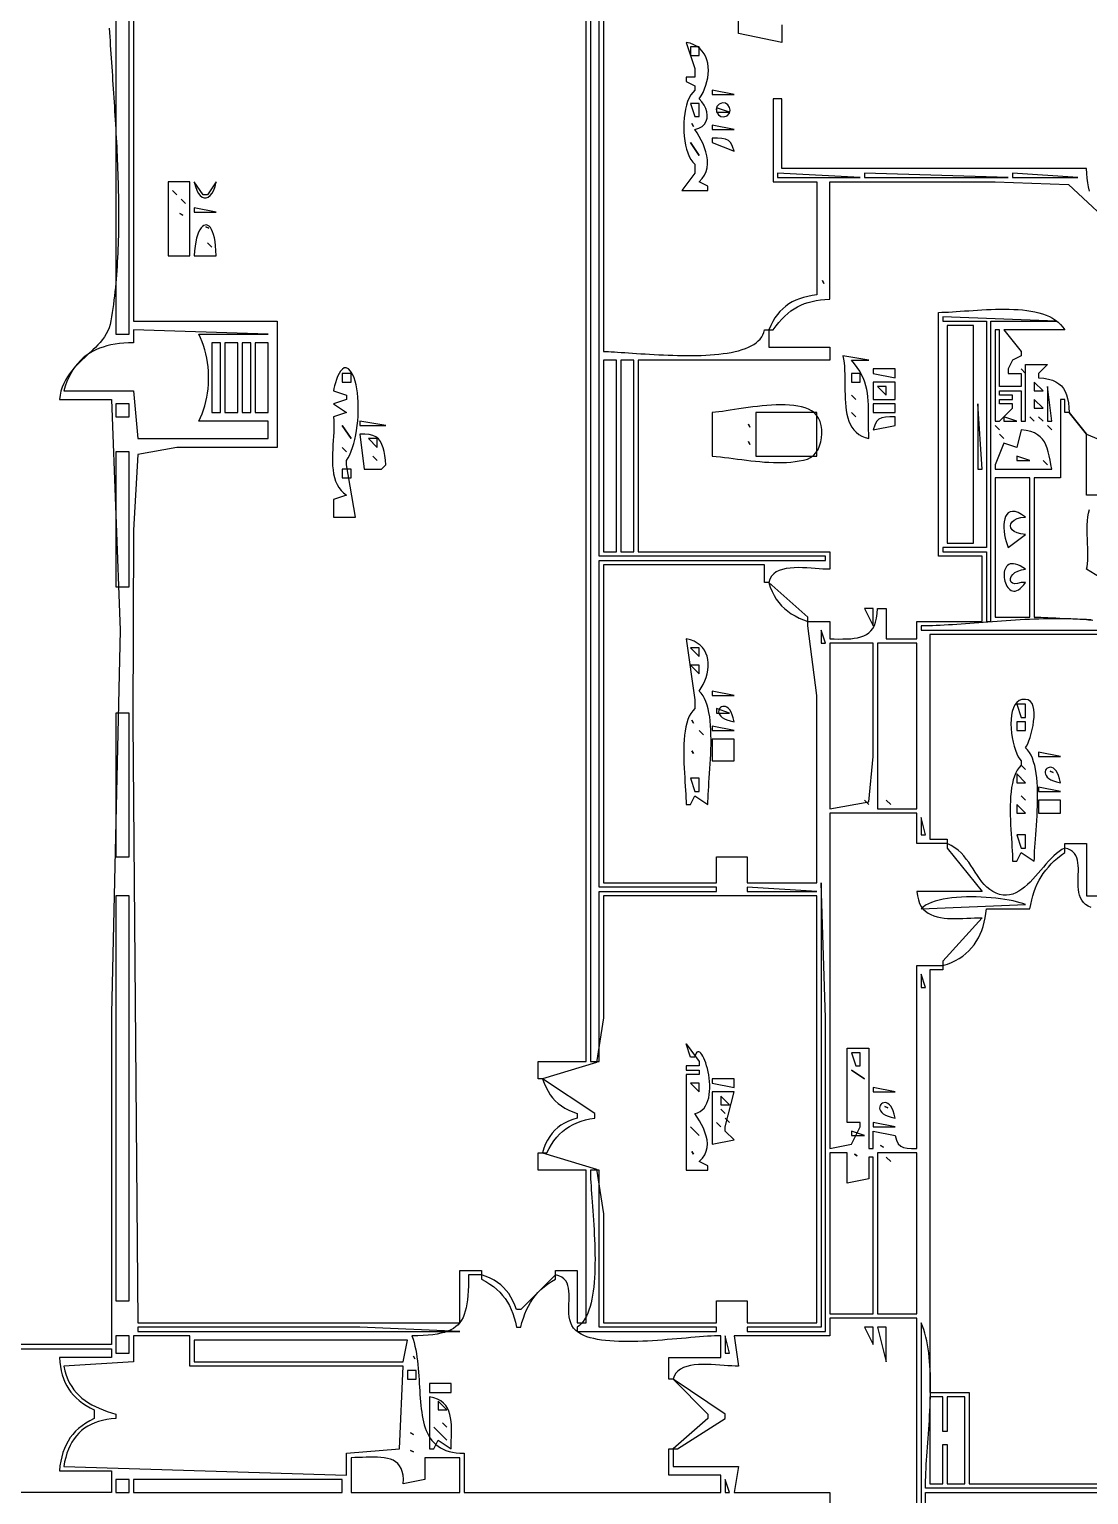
# Model space of a CAD drawing. Extents: x 0 to 792, y 0 to 1224.
# Drawn here: x 337.1 to 580.5, y 574.5 to 911 of the extents above; entities that cross this region are included whole.
import ezdxf

# ---------------------------------------------------------------- set-up
doc = ezdxf.new("R2010")
doc.units = 0
doc.layers.add('C7', color=7, linetype='CONTINUOUS')

msp = doc.modelspace()

# ---------------------------------------------------------------- linework, layer by layer
at = {"layer": 'C7'}
for points in [[(541, 546), (541, 615), (521, 615), (521, 611), (499, 611), (500, 604), (499.2779, 604.0158), (498.4799, 604.0578), (497.6179, 604.118), (496.7041, 604.1885), (495.7505, 604.261), (494.7693, 604.3277), (493.7725, 604.3804), (492.7722, 604.4111), (491.7806, 604.4118), (490.8097, 604.3745), (489.8716, 604.291), (488.9785, 604.1535), (488.1423, 603.9538), (487.3753, 603.6838), (486.6894, 603.3357), (486.0969, 602.9012), (485.6097, 602.3725), (485.2401, 601.7414), (485, 601), (484, 601), (484, 606), (496, 606), (496, 611), (495.2949, 610.9912), (494.5363, 610.9662), (493.7277, 610.9267), (492.8726, 610.8742), (491.9746, 610.8105), (491.0373, 610.7373), (490.0641, 610.6564), (489.0587, 610.5693), (488.0247, 610.4778), (486.9655, 610.3836), (485.8848, 610.2884), (484.786, 610.1939), (483.6727, 610.1017), (482.5486, 610.0137), (481.4171, 609.9314), (480.2818, 609.8565), (479.1463, 609.7909), (478.014, 609.7361), (476.8887, 609.6939), (475.7737, 609.6659), (474.6728, 609.6539), (473.5894, 609.6596), (472.527, 609.6846), (471.4893, 609.7306), (470.4798, 609.7994), (469.5021, 609.8927), (468.5597, 610.012), (467.6561, 610.1592), (466.795, 610.336), (465.9798, 610.544), (465.2142, 610.7849), (464.5016, 611.0604), (463.8457, 611.3723), (463.25, 611.7222), (462.6362, 612.1993), (462.1451, 612.7364), (461.7638, 613.3263), (461.4791, 613.9618), (461.2779, 614.6357), (461.1473, 615.3408), (461.0742, 616.07), (461.0455, 616.8159), (461.0482, 617.5715), (461.0692, 618.3296), (461.0955, 619.0829), (461.114, 619.8243), (461.1117, 620.5465), (461.0755, 621.2425), (460.9924, 621.9049), (460.8492, 622.5267), (460.6331, 623.1005), (460.3308, 623.6193), (459.9295, 624.0759), (459.4159, 624.4629), (458.7771, 624.7734), (458, 625), (458, 626), (463, 626), (463, 614), (465, 614), (465, 649), (454, 649), (454, 653), (455, 653), (467.3966, 649.2577), (469, 639), (469, 614), (495, 614), (495, 619), (502, 619), (502, 614), (518, 614), (518, 712), (469, 712), (469, 684), (467.3966, 673.7423), (455, 670), (454, 670), (454, 674), (465, 674), (465, 1019)], [(466, 1019), (466, 674), (468, 674), (468, 713), (495, 713), (495, 714), (468, 714), (468, 789), (520, 789), (520, 790), (468, 790), (468, 946), (498, 946), (509, 948), (468, 947), (468, 983), (509, 982), (498, 984), (468, 984), (468, 1019), (466, 1019)], [(361, 975), (361, 844)], [(469, 945), (469, 837), (469.5468, 836.9941), (470.1497, 836.9771), (470.8057, 836.9503), (471.5116, 836.9147), (472.2644, 836.8715), (473.0612, 836.8218), (473.8989, 836.7668), (474.7743, 836.7077), (475.6846, 836.6454), (476.6266, 836.5813), (477.5974, 836.5164), (478.5938, 836.4518), (479.6129, 836.3888), (480.6515, 836.3284), (481.7068, 836.2719), (482.7756, 836.2202), (483.8548, 836.1747), (484.9415, 836.1364), (486.0327, 836.1064), (487.1252, 836.0859), (488.216, 836.0761), (489.3022, 836.0781), (490.3806, 836.0929), (491.4482, 836.1219), (492.5021, 836.1661), (493.539, 836.2266), (494.5561, 836.3046), (495.5503, 836.4012), (496.5185, 836.5176), (497.4577, 836.6549), (498.3649, 836.8143), (499.237, 836.9968), (500.0709, 837.2037), (500.8638, 837.4361), (501.6124, 837.6951), (502.3138, 837.9818), (502.9649, 838.2975), (503.5628, 838.6432), (504.1043, 839.02), (504.5864, 839.4292), (505.0061, 839.8719), (505.3603, 840.3491), (505.6461, 840.8621), (505.8603, 841.412), (506, 842), (507, 842), (507, 838), (521, 838), (521, 835), (477, 835), (477, 791), (521, 791), (521, 787), (520.2592, 787.0166), (519.4473, 787.0605), (518.5766, 787.1225), (517.6597, 787.1933), (516.7092, 787.264), (515.7376, 787.3253), (514.7575, 787.3681), (513.7814, 787.3832), (512.8218, 787.3615), (511.8913, 787.2938), (511.0025, 787.171), (510.1678, 786.984), (509.3998, 786.7235), (508.7112, 786.3805), (508.1143, 785.9458), (507.6218, 785.4102), (507.2461, 784.7647), (507, 784), (506, 784), (506, 788), (469, 788), (469, 715), (495, 715), (495, 721), (502, 721), (502, 715), (518, 715), (518, 758), (516, 774), (516, 775), (521, 775), (521, 771), (522.0455, 770.9971), (523.0515, 770.9942), (524.0157, 770.9998), (524.9361, 771.0226), (525.8103, 771.0712), (526.6363, 771.1545), (527.412, 771.2809), (528.135, 771.4591), (528.8034, 771.6979), (529.4149, 772.0059), (529.9673, 772.3917), (530.4586, 772.864), (530.8865, 773.4316), (531.2488, 774.1029), (531.5435, 774.8868), (531.7684, 775.7918), (531.9212, 776.8266), (532, 778), (534, 778), (534, 771), (541, 771), (541, 775), (556, 775), (556, 790), (546, 790), (546, 846), (546.728, 846.0087), (547.5023, 846.0334), (548.3192, 846.0717), (549.1751, 846.1213), (550.0666, 846.1798), (550.99, 846.245), (551.9419, 846.3144), (552.9185, 846.3859), (553.9165, 846.4569), (554.9321, 846.5253), (555.962, 846.5887), (557.0024, 846.6447), (558.0499, 846.6911), (559.1009, 846.7254), (560.1518, 846.7454), (561.199, 846.7488), (562.2391, 846.7331), (563.2685, 846.6961), (564.2835, 846.6355), (565.2807, 846.549), (566.2565, 846.4341), (567.2073, 846.2885), (568.1295, 846.1101), (569.0197, 845.8963), (569.8742, 845.6449), (570.6895, 845.3535), (571.4621, 845.0199), (572.1883, 844.6417), (572.8646, 844.2165), (573.4875, 843.7421), (574.0534, 843.2161), (574.5587, 842.6361), (575, 842), (561, 842), (565, 837), (565, 836), (563, 835), (562, 833), (562, 832), (565, 832), (565, 829), (560, 829), (560, 842), (559, 842), (559, 821), (560, 821), (563, 824), (563, 825), (560, 825), (560, 826), (563, 826), (563, 827), (560, 827), (560, 828), (565, 828), (565, 821), (566, 821), (566, 834), (571, 834), (569, 832), (569, 831), (570.1824, 830.8699), (571.2295, 830.6691), (572.1489, 830.3948), (572.9483, 830.0442), (573.6352, 829.6145), (574.2173, 829.103), (574.7022, 828.507), (575.0977, 827.8236), (575.4113, 827.0501), (575.6507, 826.1837), (575.8235, 825.2218), (575.9373, 824.1614), (576, 823), (575, 823), (575, 826), (574, 826), (574, 808), (568, 808), (568, 776), (568.7163, 775.9938), (569.4787, 775.9763), (570.284, 775.9493), (571.1292, 775.9143), (572.011, 775.8731), (572.9264, 775.8272), (573.8722, 775.7785), (574.8454, 775.7285), (575.8426, 775.6789), (576.861, 775.6314), (577.8972, 775.5876), (578.9482, 775.5493), (580.0109, 775.5181), (581.082, 775.4956)], [(357, 915), (357, 841), (360, 841), (360, 915), (357, 915)], [(510, 912), (510, 908), (500, 910), (500, 915)], [(355.4554, 911.2645), (355.5137, 910.2872), (355.5737, 909.3064), (355.6351, 908.3224), (355.6977, 907.3351), (355.7616, 906.3449), (355.8264, 905.3516), (355.8922, 904.3556), (355.9586, 903.3569), (356.0256, 902.3556), (356.093, 901.3519), (356.1607, 900.3459), (356.2285, 899.3376), (356.2963, 898.3273), (356.3639, 897.315), (356.4312, 896.3008), (356.4981, 895.285), (356.5643, 894.2675), (356.6298, 893.2486), (356.6944, 892.2283), (356.758, 891.2068), (356.8203, 890.1842), (356.8813, 889.1606), (356.9408, 888.1361), (356.9987, 887.1109), (357.0547, 886.085), (357.1089, 885.0587), (357.161, 884.0319), (357.2108, 883.0049), (357.2583, 881.9778), (357.3033, 880.9507), (357.3455, 879.9236), (357.385, 878.8968), (357.4215, 877.8703), (357.4549, 876.8443), (357.4851, 875.8189), (357.5118, 874.7942), (357.535, 873.7703), (357.5545, 872.7474), (357.5702, 871.7256), (357.5819, 870.7049), (357.5894, 869.6856), (357.5927, 868.6677), (357.5915, 867.6514), (357.5857, 866.6367), (357.5752, 865.6239), (357.5599, 864.613), (357.5395, 863.6041), (357.514, 862.5974), (357.4831, 861.593), (357.4468, 860.591), (357.4049, 859.5916), (357.3572, 858.5948), (357.3037, 857.6007), (357.244, 856.6096), (357.1782, 855.6215), (357.1061, 854.6365), (357.0274, 853.6548), (356.9421, 852.6765), (356.8501, 851.7017), (356.7511, 850.7305), (356.645, 849.763), (356.5317, 848.7994), (356.4111, 847.8399), (356.2829, 846.8844), (356.147, 845.9331), (356.0034, 844.9863), (355.8518, 844.0439), (355.6766, 843.2317), (355.4316, 842.4628), (355.1227, 841.7329), (354.7557, 841.0378), (354.3368, 840.3732), (353.8716, 839.735), (353.3663, 839.1189), (352.8266, 838.5207), (352.2585, 837.9362), (351.6681, 837.3611), (351.061, 836.7913), (350.4434, 836.2224), (349.8211, 835.6504), (349.2, 835.0709), (348.5861, 834.4797), (347.9853, 833.8727), (347.4034, 833.2455), (346.8466, 832.5941), (346.3205, 831.914), (345.8313, 831.2013), (345.3848, 830.4515), (344.9868, 829.6605), (344.6435, 828.8241), (344.3606, 827.938), (344.1441, 826.998), (344, 826), (356, 826), (357.9954, 773), (356, 685), (356, 633), (356, 609), (189, 609)], [(488, 908), (490, 902), (490, 900), (488, 900), (488, 899), (490, 898), (490, 897), (489.5037, 896.5247), (489.0624, 895.9332), (488.6757, 895.2381), (488.343, 894.4522), (488.064, 893.5885), (487.8381, 892.6597), (487.6649, 891.6786), (487.544, 890.658), (487.4749, 889.6108), (487.457, 888.5498), (487.4901, 887.4878), (487.5735, 886.4377), (487.7069, 885.4121), (487.8897, 884.424), (488.1216, 883.4862), (488.402, 882.6115), (488.7305, 881.8127), (489.1066, 881.1026), (489.5299, 880.4941), (490, 880), (490, 879), (490, 878), (487, 874), (493, 874), (493, 875), (491, 876), (491.7053, 876.7279), (492.2379, 877.5086), (492.6111, 878.3339), (492.8382, 879.1956), (492.9325, 880.0853), (492.9073, 880.9949), (492.7759, 881.9162), (492.5516, 882.8409), (492.2477, 883.7608), (491.8775, 884.6676), (491.4544, 885.5532), (490.9915, 886.4092), (490.5023, 887.2276), (490, 888), (490.9404, 888.2954), (491.6816, 888.7189), (492.2332, 889.2506), (492.605, 889.8704), (492.807, 890.5584), (492.8489, 891.2947), (492.7404, 892.0591), (492.4915, 892.8319), (492.1119, 893.5929), (491.6115, 894.3222), (491, 895), (491.4686, 895.7295), (491.8847, 896.5012), (492.2452, 897.3065), (492.5472, 898.1373), (492.7875, 898.9852), (492.9633, 899.8419), (493.0715, 900.699), (493.109, 901.5484), (493.073, 902.3817), (492.9602, 903.1905), (492.7679, 903.9666), (492.4928, 904.7016), (492.1321, 905.3873), (491.6827, 906.0154), (491.1416, 906.5774), (490.5058, 907.0652), (489.7722, 907.4705), (488.938, 907.7848), (488, 908)], [(489, 907), (489, 905), (491, 905), (491, 907), (489, 907)], [(494, 897), (494, 896), (499, 896), (494, 897)], [(489, 894), (490, 891), (491, 891), (491, 894), (489, 894)], [(495.6026, 893.8434), (495.0654, 893.2691), (494.8974, 892.6017), (495.0358, 891.9351), (495.4177, 891.3633), (495.9805, 890.9802), (496.6613, 890.88), (497.3974, 891.1566)], [(495, 893), (495, 892), (498, 892), (495, 893)], [(497.3973, 891.1566), (497.9344, 891.7307), (498.1024, 892.3982), (497.9641, 893.0648), (497.5822, 893.6366), (497.0194, 894.0197), (496.3386, 894.1199), (495.6026, 893.8434)], [(508, 895), (508, 876), (518, 876), (518, 850), (516.9405, 849.8588), (515.9314, 849.6699), (514.9718, 849.4313), (514.0608, 849.1411), (513.1975, 848.7974), (512.3811, 848.3983), (511.6106, 847.942), (510.8854, 847.4264), (510.2044, 846.8498), (509.5668, 846.2101), (508.9718, 845.5055), (508.4185, 844.7341), (507.906, 843.894), (507.4334, 842.9832), (507, 842), (508, 842), (508.66, 842.8802), (509.323, 843.6942), (509.9929, 844.4435), (510.6732, 845.1297), (511.3676, 845.7542), (512.0799, 846.3186), (512.8138, 846.8246), (513.573, 847.2735), (514.3611, 847.667), (515.1819, 848.0067), (516.039, 848.294), (516.9362, 848.5306), (517.8773, 848.7179), (518.8657, 848.8575), (519.9054, 848.951), (521, 849), (521, 876), (559, 876), (575.8673, 875.3966), (588, 864)], [(580.7147, 873.8527), (580.4754, 874.7969), (580.2858, 875.7819), (580.1443, 876.8094), (580.0495, 877.8815), (580, 879), (510, 879), (510, 895), (508, 895)], [(489.3333, 889.3333), (489.6667, 888.6667), (489.3333, 889.3333)], [(494, 889), (494, 888), (499, 888), (494, 889)], [(489, 885), (491, 882), (489, 885)], [(494, 886), (494, 885), (499, 883), (498.674, 884.1244), (498.2461, 884.919), (497.6998, 885.4426), (497.0185, 885.7538), (496.1858, 885.9113), (495.1851, 885.9738), (494, 886)], [(369, 876), (369, 859), (374, 859), (374, 876), (369, 876)], [(375, 876), (375.2341, 874.9367), (375.5435, 874.0506), (375.9145, 873.3418), (376.3333, 872.8101), (376.7863, 872.4557), (377.2598, 872.2785), (377.7401, 872.2785), (378.2136, 872.4557), (378.6666, 872.8101), (379.0854, 873.3418), (379.4564, 874.0506), (379.7658, 874.9367), (380, 876), (378, 873), (377, 873), (375, 876)], [(509, 878), (509, 877), (528, 877), (509, 878)], [(529, 878), (529, 877), (562, 877), (529, 878)], [(563, 878), (563, 877), (578, 877), (563, 878)], [(370, 874), (371, 873), (370, 874)], [(372, 872), (373, 871), (372, 872)], [(371.6667, 868.6667), (372.3333, 868.3333), (371.6667, 868.6667)], [(375, 870), (375, 869), (380, 869), (375, 870)], [(375, 859), (380, 859), (379.9703, 860.1994), (379.8933, 861.2857), (379.7732, 862.2594), (379.6143, 863.1211), (379.4211, 863.8714), (379.1977, 864.511), (378.9486, 865.0403), (378.6781, 865.46), (378.3905, 865.7706), (378.0902, 865.9729), (377.7815, 866.0672), (377.4687, 866.0543), (377.1562, 865.9346), (376.8483, 865.7089), (376.5494, 865.3777), (376.2637, 864.9415), (375.9956, 864.401), (375.7495, 863.7568), (375.5297, 863.0094), (375.3405, 862.1594), (375.1862, 861.2075), (375.0713, 860.1541), (375, 859)], [(377.6667, 865.6667), (378.3333, 865.3333), (377.6667, 865.6667)], [(378, 862), (379, 861), (378, 862)], [(519.3333, 853.3333), (519.6667, 852.6667), (519.3333, 853.3333)], [(547, 845), (547, 844), (557, 844), (557, 792), (547, 792), (547, 791), (557, 791), (557, 775), (558, 775), (558, 844), (573, 844), (547, 845)], [(361, 842), (361, 839), (359.8988, 838.9741), (358.8331, 838.9142), (357.8029, 838.8186), (356.8083, 838.6856), (355.8492, 838.5136), (354.9257, 838.3009), (354.0377, 838.0458), (353.1854, 837.7466), (352.3686, 837.4017), (351.5875, 837.0095), (350.8421, 836.5682), (350.1323, 836.0762), (349.4582, 835.5318), (348.8197, 834.9333), (348.2171, 834.2792), (347.6501, 833.5676), (347.1189, 832.797), (346.6235, 831.9657), (346.1639, 831.072), (345.7401, 830.1143), (345.3521, 829.0908), (345, 828), (361, 828), (362, 817), (392, 817), (392, 821), (376, 821), (376.4132, 821.8502), (376.7851, 822.7312), (377.1157, 823.6395), (377.405, 824.572), (377.6529, 825.5254), (377.8595, 826.4966), (378.0248, 827.4823), (378.1488, 828.4793), (378.2314, 829.4843), (378.2728, 830.4942), (378.2728, 831.5057), (378.2314, 832.5155), (378.1488, 833.5206), (378.0248, 834.5175), (377.8595, 835.5032), (377.6529, 836.4744), (377.405, 837.4279), (377.1157, 838.3604), (376.7851, 839.2687), (376.4132, 840.1496), (376, 841), (392, 841), (361, 842)], [(361, 844), (394, 844), (394, 815), (371, 815), (362.0278, 813.3966), (361, 796), (360.8712, 751.9606), (362, 614), (436, 614), (436, 626), (441, 626), (441, 625), (438, 625), (437.9922, 623.691), (437.9669, 622.4613), (437.9207, 621.3087), (437.8503, 620.2311), (437.7524, 619.2261), (437.6239, 618.2915), (437.4614, 617.4253), (437.2617, 616.6252), (437.0215, 615.8889), (436.7374, 615.2143), (436.4064, 614.5992), (436.025, 614.0414), (435.59, 613.5386), (435.0982, 613.0887), (434.5462, 612.6895), (433.9308, 612.3388), (433.2488, 612.0343), (432.4968, 611.7739), (431.6716, 611.5554), (430.7699, 611.3765), (429.7885, 611.2351), (428.7241, 611.1289), (427.5734, 611.0558), (426.3331, 611.0135), (425, 611), (425.2602, 610.2159), (425.49, 609.4157), (425.6919, 608.6009), (425.868, 607.7734), (426.0209, 606.9349), (426.1529, 606.0871), (426.2663, 605.2317), (426.3636, 604.3705), (426.4471, 603.5052), (426.5191, 602.6376), (426.5822, 601.7693), (426.6385, 600.9021), (426.6906, 600.0378), (426.7407, 599.178), (426.7913, 598.3246), (426.8447, 597.4792), (426.9033, 596.6436), (426.9695, 595.8195), (427.0457, 595.0086), (427.1341, 594.2127), (427.2372, 593.4335), (427.3574, 592.6727), (427.4971, 591.9322), (427.6585, 591.2135), (427.8442, 590.5185), (428.0564, 589.8488), (428.2975, 589.2063), (428.5699, 588.5926), (428.876, 588.0095), (429.2182, 587.4587), (429.5988, 586.9419), (430.0201, 586.4609), (430.4847, 586.0174), (430.9948, 585.6132), (431.5528, 585.2499), (432.1611, 584.9293), (432.8221, 584.6532), (433.5381, 584.4233), (434.3115, 584.2413), (435.1447, 584.1089), (436.0401, 584.0279), (437, 584), (437, 575), (496, 575), (496, 579), (484, 579), (484, 585), (485, 585), (485, 581), (500, 581), (499, 575), (521, 575), (521, 546)], [(548, 843), (548, 793), (554, 793), (554, 843), (548, 843)], [(379, 839), (379, 823), (381, 823), (381, 839), (379, 839)], [(382, 839), (382, 823), (385, 823), (385, 839), (382, 839)], [(386, 839), (386, 823), (388, 823), (388, 839), (386, 839)], [(389, 839), (389, 823), (392, 823), (392, 839), (389, 839)], [(469, 835), (469, 791), (472, 791), (472, 835), (469, 835)], [(473, 835), (473, 791), (476, 791), (476, 835), (473, 835)], [(524, 836), (524.157, 835.2266), (524.2744, 834.4127), (524.3583, 833.5638), (524.4148, 832.6853), (524.4498, 831.7826), (524.4695, 830.8611), (524.4799, 829.9262), (524.4871, 828.9834), (524.4972, 828.0382), (524.5162, 827.0958), (524.5502, 826.1618), (524.6053, 825.2416), (524.6876, 824.3406), (524.803, 823.4642), (524.9577, 822.6178), (525.1578, 821.8069), (525.4092, 821.0369), (525.7182, 820.3132), (526.0907, 819.6413), (526.5328, 819.0265), (527.0506, 818.4743), (527.6501, 817.9901), (528.3375, 817.5794), (529.1187, 817.2475), (530, 817), (529.9568, 818.0514), (529.9348, 819.078), (529.9276, 820.0813), (529.929, 821.0629), (529.9328, 822.024), (529.9325, 822.9663), (529.9221, 823.8911), (529.8951, 824.8), (529.8454, 825.6945), (529.7665, 826.5759), (529.6524, 827.4459), (529.4966, 828.3058), (529.293, 829.1571), (529.0352, 830.0013), (528.717, 830.8399), (528.3321, 831.6743), (527.8742, 832.5061), (527.3371, 833.3366), (526.7144, 834.1674), (526, 835), (530, 835), (524, 836)], [(407, 828), (410, 827), (410, 826), (407, 825), (410, 823), (407, 822), (407.0582, 821.1668), (407.0778, 820.2963), (407.0662, 819.3938), (407.0308, 818.4649), (406.9792, 817.5152), (406.9187, 816.5502), (406.8568, 815.5753), (406.8008, 814.5962), (406.7582, 813.6185), (406.7365, 812.6475), (406.7431, 811.6889), (406.7854, 810.7481), (406.8709, 809.8308), (407.007, 808.9425), (407.201, 808.0887), (407.4605, 807.2748), (407.7929, 806.5066), (408.2056, 805.7894), (408.7061, 805.1289), (409.3017, 804.5306), (410, 804), (407, 803), (407, 799), (412, 799), (410, 811), (410, 812), (410.3837, 812.6143), (410.7406, 813.3178), (411.0698, 814.1015), (411.3706, 814.9563), (411.6422, 815.8733), (411.8839, 816.8435), (412.0949, 817.8579), (412.2744, 818.9075), (412.4218, 819.9833), (412.5361, 821.0763), (412.6167, 822.1775), (412.6629, 823.278), (412.6738, 824.3686), (412.6487, 825.4405), (412.5868, 826.4847), (412.4874, 827.492), (412.3498, 828.4537), (412.1731, 829.3605), (411.9566, 830.2037), (411.6995, 830.9741), (411.4012, 831.6628), (410.886, 832.5304), (410.3865, 833.0536), (409.9065, 833.2739), (409.4498, 833.2332), (409.02, 832.973), (408.6208, 832.5352), (408.2561, 831.9614), (407.9296, 831.2934), (407.6449, 830.5728), (407.4059, 829.8415), (407.2162, 829.1411), (407.0797, 828.5134), (407, 828)], [(409, 832), (409, 830), (411, 830), (411, 832), (409, 832)], [(526, 832), (526, 830), (528, 830), (528, 832), (526, 832)], [(531, 833), (531, 832), (536, 831), (536, 833), (531, 833)], [(565, 833), (566, 832), (565, 833)], [(531, 830), (531, 826), (536, 826), (536, 830), (531, 830)], [(532, 829), (534, 827), (534, 829), (532, 829)], [(568, 830), (568, 828), (570, 828), (568, 830)], [(571, 829), (571, 821), (572, 821), (571, 829)], [(357, 825), (357, 822), (360, 822), (360, 825), (357, 825)], [(494, 823), (494, 813), (494.9262, 812.9184), (495.8727, 812.8203), (496.8373, 812.709), (497.8182, 812.5875), (498.813, 812.4591), (499.8198, 812.3271), (500.8364, 812.1945), (501.8609, 812.0646), (502.891, 811.9406), (503.9247, 811.8256), (504.96, 811.723), (505.9947, 811.6358), (507.0267, 811.5672), (508.054, 811.5206), (509.0745, 811.4989), (510.0861, 811.5056), (511.0866, 811.5437), (512.0742, 811.6164), (513.0465, 811.727), (514.0016, 811.8786), (514.9374, 812.0745), (515.8518, 812.3178), (516.6031, 812.6437), (517.2629, 813.1324), (517.8294, 813.7601), (518.3009, 814.5027), (518.6756, 815.3362), (518.9517, 816.2367), (519.1274, 817.1801), (519.2009, 818.1425), (519.1704, 819.0999), (519.0342, 820.0283), (518.7905, 820.9037), (518.4375, 821.7021), (517.9735, 822.3996), (517.3966, 822.9722), (516.7787, 823.3978), (516.0894, 823.7583), (515.3344, 824.0576), (514.5196, 824.2996), (513.6509, 824.4882), (512.7341, 824.6272), (511.7752, 824.7204), (510.78, 824.7718), (509.7544, 824.7853), (508.7043, 824.7647), (507.6354, 824.7139), (506.5538, 824.6367), (505.4652, 824.5371), (504.3756, 824.4189), (503.2908, 824.286), (502.2167, 824.1422), (501.1591, 823.9915), (500.124, 823.8377), (499.1172, 823.6847), (498.1446, 823.5363), (497.2121, 823.3965), (496.3255, 823.269), (495.4907, 823.1579), (494.7135, 823.0669), (494, 823)], [(526, 827), (527, 826), (526, 827)], [(531, 825), (531, 823), (536, 823), (536, 825), (531, 825)], [(555, 825), (555, 810), (556, 810), (555, 825)], [(568, 826), (568, 824), (570, 824), (568, 826)], [(504, 823), (504, 813), (518, 813), (518, 823), (504, 823)], [(526, 823), (527, 822), (526, 823)], [(531, 819), (536, 820), (536, 822), (534.8148, 821.9738), (533.8141, 821.9113), (532.9814, 821.7538), (532.3001, 821.4426), (531.7538, 820.919), (531.3259, 820.1243), (531, 819)], [(561, 822), (561, 821), (564, 821), (561, 822)], [(567, 822), (568, 821), (567, 822)], [(569, 822), (570, 821), (569, 822)], [(576, 823), (580, 818), (576, 823)], [(409, 820), (411, 817), (409, 820)], [(413, 821), (413, 820), (419, 820), (413, 821)], [(413, 818), (414, 810), (418, 810), (419, 811), (418.8922, 812.0954), (418.7665, 813.1183), (418.6067, 814.0624), (418.3968, 814.9217), (418.121, 815.69), (417.7632, 816.361), (417.3074, 816.9286), (416.7377, 817.3866), (416.0381, 817.729), (415.1926, 817.9494), (414.1852, 818.0418), (413, 818)], [(502.3333, 820.3333), (502.6667, 819.6667), (502.3333, 820.3333)], [(559, 820), (560, 819), (559, 820)], [(565, 819), (564, 815), (561, 816), (559, 811), (559, 810), (572, 810), (571.8013, 811.0727), (571.6122, 812.0903), (571.4189, 813.0498), (571.2071, 813.9487), (570.9631, 814.7841), (570.6726, 815.5534), (570.3219, 816.2538), (569.8967, 816.8826), (569.3832, 817.4371), (568.7673, 817.9146), (568.035, 818.3124), (567.1724, 818.6277), (566.1654, 818.8578), (565, 819)], [(560, 818), (561, 817), (560, 818)], [(571, 820), (572, 819), (571, 820)], [(583, 804), (580, 804), (580, 818), (585, 816)], [(409, 815), (410, 814), (409, 815)], [(415, 817), (417, 815), (417, 817), (415, 817)], [(502.3333, 816.3333), (502.6667, 815.6667), (502.3333, 816.3333)], [(357, 814), (357, 783), (360, 783), (360, 814), (357, 814)], [(416, 813), (417, 812), (416, 813)], [(564, 813), (564, 812), (567, 812), (564, 813)], [(570, 812), (571, 811), (570, 812)], [(409, 810), (409, 808), (411, 808), (411, 810), (409, 810)], [(559, 808), (559, 776), (567, 776), (567, 808), (559, 808)], [(562, 792), (566, 795), (564.9332, 795.1193), (564.0605, 795.3554), (563.3817, 795.6848), (562.8968, 796.0843), (562.6059, 796.5304), (562.5089, 796.9999), (562.6059, 797.4694), (562.8968, 797.9156), (563.3817, 798.3151), (564.0605, 798.6445), (564.9332, 798.8806), (566, 799), (565.084, 799.6096), (564.2753, 800.018), (563.569, 800.2408), (562.9603, 800.2938), (562.4444, 800.1927), (562.0164, 799.9531), (561.6717, 799.5908), (561.4054, 799.1215), (561.2128, 798.561), (561.0889, 797.9248), (561.0291, 797.2288), (561.0285, 796.4886), (561.0823, 795.72), (561.1857, 794.9386), (561.334, 794.1602), (561.5223, 793.4005), (561.7459, 792.6752), (562, 792)], [(585, 784), (580, 787), (580.1478, 787.58), (580.2423, 788.2721), (580.2924, 789.0615), (580.3069, 789.9333), (580.2949, 790.8728), (580.2652, 791.8651), (580.2268, 792.8954), (580.1886, 793.9488), (580.1596, 795.0105), (580.1487, 796.0658), (580.1648, 797.0998), (580.2168, 798.0976), (580.3138, 799.0444), (580.4646, 799.9255), (580.6781, 800.7259)], [(566, 784), (565, 784), (564.1716, 783.7396), (563.5126, 783.687), (563.0219, 783.8076), (562.6984, 784.067), (562.5411, 784.4306), (562.5488, 784.8641), (562.7205, 785.3329), (563.055, 785.8025), (563.5513, 786.2385), (564.2083, 786.6064), (565.0249, 786.8717), (566, 787), (565.3447, 787.4489), (564.7413, 787.7954), (564.1886, 788.046), (563.6855, 788.207), (563.2306, 788.2851), (562.8228, 788.2865), (562.4608, 788.2178), (562.1435, 788.0854), (561.8695, 787.8958), (561.6378, 787.6554), (561.447, 787.3706), (561.2961, 787.0479), (561.1836, 786.6938), (561.1085, 786.3146), (561.0695, 785.9169), (561.0654, 785.5072), (561.095, 785.0917), (561.157, 784.6771), (561.2503, 784.2697), (561.3736, 783.876), (561.5257, 783.5025), (561.7055, 783.1555), (561.9116, 782.8416), (562.1428, 782.5672), (562.3981, 782.3387), (562.676, 782.1627), (562.9755, 782.0455), (563.2953, 781.9935), (563.6342, 782.0133), (563.9909, 782.1113), (564.3643, 782.294), (564.7531, 782.5677), (565.1561, 782.939), (565.5721, 783.4142), (566, 784)], [(507, 784), (507.3411, 782.9284), (507.7397, 781.9322), (508.1959, 781.008), (508.7102, 780.1526), (509.2828, 779.3626), (509.914, 778.6347), (510.6042, 777.9656), (511.3536, 777.352), (512.1625, 776.7906), (513.0313, 776.2779), (513.9603, 775.8108), (514.9497, 775.386), (516, 775), (516, 776), (507, 784)], [(529, 778), (531, 774), (531, 778), (529, 778)], [(581.41, 775.2557), (580.4367, 775.353), (579.4504, 775.4352), (578.452, 775.5031), (577.4424, 775.5572), (576.4224, 775.5983), (575.3931, 775.627), (574.3551, 775.644), (573.3096, 775.6499), (572.2573, 775.6454), (571.1991, 775.6313), (570.136, 775.6081), (569.0688, 775.5765), (567.9985, 775.5372), (566.926, 775.4908), (565.852, 775.4381), (564.7776, 775.3797), (563.7036, 775.3163), (562.631, 775.2484), (561.5606, 775.1769), (560.4933, 775.1024), (559.43, 775.0255), (558.3716, 774.9469), (557.319, 774.8673), (556.2732, 774.7874), (555.2349, 774.7077), (554.2052, 774.629), (553.1848, 774.552), (552.1748, 774.4773), (551.1759, 774.4056), (550.1891, 774.3376), (549.2153, 774.2738), (548.2554, 774.2151), (547.3103, 774.162), (546.3808, 774.1153), (545.4679, 774.0756), (544.5725, 774.0435), (543.6954, 774.0197), (542.8376, 774.005), (542, 774)], [(542, 774), (542, 773), (591, 773)], [(488, 771), (490, 757), (490, 756), (490, 755), (489.5178, 754.5009), (489.0969, 753.911), (488.7336, 753.2377), (488.4243, 752.4884), (488.1654, 751.6705), (487.9532, 750.7915), (487.7841, 749.8589), (487.6546, 748.88), (487.561, 747.8624), (487.4996, 746.8133), (487.4668, 745.7404), (487.4591, 744.651), (487.4728, 743.5525), (487.5043, 742.4525), (487.5499, 741.3582), (487.606, 740.2773), (487.6691, 739.217), (487.7355, 738.1849), (487.8015, 737.1884), (487.8636, 736.2349), (487.9181, 735.3319), (487.9614, 734.4868), (487.9899, 733.707), (488, 733), (489, 733), (490, 735), (493, 733), (493.006, 733.6963), (493.03, 734.4606), (493.069, 735.287), (493.1205, 736.1695), (493.1816, 737.1024), (493.2496, 738.0798), (493.3219, 739.0959), (493.3957, 740.1447), (493.4683, 741.2205), (493.537, 742.3174), (493.599, 743.4295), (493.6517, 744.5511), (493.6922, 745.6761), (493.718, 746.7989), (493.7262, 747.9136), (493.7142, 749.0142), (493.6792, 750.095), (493.6185, 751.15), (493.5294, 752.1735), (493.4091, 753.1596), (493.255, 754.1025), (493.0643, 754.9963), (492.8344, 755.8351), (492.5624, 756.613), (492.2457, 757.3244), (491.8815, 757.9632), (491.4672, 758.5237), (491, 759), (491.4871, 759.7551), (491.9145, 760.5419), (492.279, 761.3525), (492.5772, 762.1789), (492.806, 763.0134), (492.9622, 763.848), (493.0425, 764.6747), (493.0437, 765.4858), (492.9627, 766.2734), (492.7961, 767.0295), (492.5409, 767.7463), (492.1937, 768.4158), (491.7514, 769.0303), (491.2107, 769.5817), (490.5684, 770.0623), (489.8213, 770.4641), (488.9662, 770.7793), (488, 771)], [(519, 773), (519, 770), (520, 770), (519, 773)], [(544, 772), (544, 725), (548, 725), (548, 724), (541, 724), (541, 731), (521, 731), (521, 654), (526, 655), (528, 659), (528, 660), (525, 660), (525, 677), (530, 677), (530, 654), (531, 654), (531, 658), (536, 657), (536.3259, 655.8756), (536.7538, 655.0809), (537.3001, 654.5573), (537.9814, 654.2461), (538.8141, 654.0886), (539.8148, 654.0261), (541, 654), (541, 696), (547, 696), (547, 695), (544, 695), (544, 598), (553, 598), (553, 577), (640, 577)], [(585, 772), (544, 772)], [(489, 769), (491, 767), (491, 769), (489, 769)], [(521, 770), (521, 732), (529.9722, 733.6034), (531, 744), (531, 770), (521, 770)], [(532, 770), (532, 732), (541, 732), (541, 770), (532, 770)], [(489, 765), (491, 763), (491, 765), (489, 765)], [(494, 759), (494, 758), (499, 758), (494, 759)], [(565, 743), (565, 742), (564.5178, 741.5009), (564.0969, 740.911), (563.7336, 740.2377), (563.4243, 739.4884), (563.1654, 738.6705), (562.9532, 737.7915), (562.7842, 736.8589), (562.6547, 735.88), (562.561, 734.8624), (562.4996, 733.8133), (562.4669, 732.7404), (562.4592, 731.651), (562.4729, 730.5525), (562.5043, 729.4525), (562.5499, 728.3582), (562.6061, 727.2773), (562.6692, 726.217), (562.7355, 725.1849), (562.8015, 724.1884), (562.8636, 723.2349), (562.9181, 722.3319), (562.9614, 721.4868), (562.9899, 720.707), (563, 720), (564, 720), (565, 722), (568, 720), (568.0093, 720.6923), (568.0364, 721.4528), (568.0784, 722.2757), (568.1326, 723.1551), (568.1963, 724.0852), (568.2667, 725.0601), (568.3412, 726.0739), (568.4169, 727.1209), (568.4913, 728.1951), (568.5614, 729.2907), (568.6247, 730.4019), (568.6783, 731.5227), (568.7196, 732.6474), (568.7458, 733.7701), (568.7542, 734.885), (568.742, 735.9861), (568.7066, 737.0676), (568.6451, 738.1238), (568.555, 739.1487), (568.4333, 740.1364), (568.2775, 741.0812), (568.0847, 741.9772), (567.8523, 742.8185), (567.5775, 743.5992), (567.2576, 744.3136), (566.8899, 744.9558), (566.4716, 745.5198), (566, 746), (566.2306, 746.3919), (566.4849, 746.9379), (566.7511, 747.6135), (567.0175, 748.3946), (567.2723, 749.2567), (567.504, 750.1755), (567.7007, 751.1269), (567.8507, 752.0864), (567.9424, 753.0297), (567.964, 753.9326), (567.9039, 754.7707), (567.7502, 755.5198), (567.4913, 756.1555), (567.1156, 756.6535), (566.6112, 756.9896), (565.9664, 757.1394), (565.1697, 757.0786), (564.5214, 756.8452), (563.9797, 756.4383), (563.5385, 755.8784), (563.1921, 755.1857), (562.9344, 754.3808), (562.7598, 753.4842), (562.6622, 752.5161), (562.6359, 751.4971), (562.675, 750.4476), (562.7736, 749.388), (562.9258, 748.3387), (563.1257, 747.3203), (563.3676, 746.353), (563.6455, 745.4574), (563.9535, 744.6538), (564.2859, 743.9628), (564.6366, 743.4047), (565, 743)], [(357, 754), (357, 721), (360, 721), (360, 754), (357, 754)], [(495, 755), (495, 754), (498, 754), (495, 755)], [(499, 752), (498.8149, 752.8788), (498.5836, 753.6147), (498.3151, 754.2166), (498.0183, 754.6936), (497.7023, 755.0546), (497.3761, 755.3088), (497.0487, 755.4649), (496.7291, 755.5322), (496.4264, 755.5196), (496.1494, 755.4361), (495.9073, 755.2908), (495.7091, 755.0925), (495.5637, 754.8504), (495.4802, 754.5735), (495.4676, 754.2707), (495.5349, 753.9512), (495.6911, 753.6238), (495.9452, 753.2976), (496.3063, 752.9816), (496.7832, 752.6848), (497.3852, 752.4163), (498.1211, 752.185), (499, 752)], [(564, 756), (565, 753), (566, 753), (566, 756), (564, 756)], [(489.3333, 752.3333), (489.6667, 751.6667), (489.3333, 752.3333)], [(494, 751), (494, 750), (499, 750), (494, 751)], [(564, 752), (564, 750), (566, 750), (566, 752), (564, 752)], [(491, 750), (492, 749), (491, 750)], [(494, 748), (494, 743), (499, 743), (499, 748), (494, 748)], [(489.3333, 745.3333), (489.6667, 744.6667), (489.3333, 745.3333)], [(569, 745), (569, 744), (574, 744), (569, 745)], [(565, 742), (566, 741), (565, 742)], [(574, 738), (573.8149, 738.8788), (573.5836, 739.6147), (573.3151, 740.2167), (573.0183, 740.6936), (572.7023, 741.0547), (572.3761, 741.3088), (572.0487, 741.465), (571.7292, 741.5323), (571.4264, 741.5197), (571.1495, 741.4362), (570.9074, 741.2908), (570.7091, 741.0926), (570.5638, 740.8505), (570.4803, 740.5735), (570.4677, 740.2708), (570.535, 739.9512), (570.6911, 739.6238), (570.9453, 739.2976), (571.3063, 738.9816), (571.7833, 738.6848), (572.3852, 738.4163), (573.1211, 738.185), (574, 738)], [(571.6667, 740.6667), (572.3333, 740.3333), (571.6667, 740.6667)], [(489, 739), (490, 736), (491, 736), (491, 739), (489, 739)], [(564, 740), (564, 738), (566, 738), (564, 740)], [(569, 737), (569, 736), (574, 736), (569, 737)], [(529, 734), (530, 733), (529, 734)], [(534, 734), (535, 733), (534, 734)], [(565, 735), (566, 734), (565, 735)], [(569, 734), (569, 731), (574, 731), (574, 734), (569, 734)], [(564, 733), (564, 731), (566, 731), (564, 733)], [(542, 730), (542, 726), (543, 726), (542, 730)], [(548, 724), (548, 723), (556, 713), (541, 713), (541.1324, 711.9802), (541.3539, 711.0758), (541.6589, 710.28), (542.042, 709.5862), (542.4976, 708.9879), (543.0202, 708.4784), (543.6043, 708.0511), (544.2444, 707.6993), (544.935, 707.4164), (545.6706, 707.1959), (546.4456, 707.0311), (547.2546, 706.9153), (548.092, 706.842), (548.9524, 706.8045), (549.8302, 706.7963), (550.7199, 706.8106), (551.616, 706.8408), (552.5131, 706.8805), (553.4055, 706.9228), (554.2878, 706.9612), (555.1544, 706.9892), (556, 707), (547, 697), (547, 696), (548.0253, 696.3246), (548.9914, 696.7048), (549.8989, 697.1388), (550.7488, 697.625), (551.5416, 698.1617), (552.2782, 698.7475), (552.9592, 699.3805), (553.5855, 700.0592), (554.1577, 700.782), (554.6767, 701.5471), (555.1431, 702.3531), (555.5578, 703.1982), (555.9214, 704.0809), (556.2347, 704.9994), (556.4985, 705.9523), (556.7135, 706.9377), (556.8804, 707.9541), (557, 709), (567, 709), (567.1809, 710.0584), (567.3989, 711.0735), (567.6553, 712.0477), (567.9512, 712.9831), (568.2877, 713.8819), (568.666, 714.7465), (569.0872, 715.5791), (569.5525, 716.3818), (570.063, 717.157), (570.6199, 717.9069), (571.2243, 718.6337), (571.8774, 719.3397), (572.5804, 720.027), (573.3344, 720.698), (574.1405, 721.3549), (575, 722), (575, 723), (574.3591, 722.6538), (573.7289, 722.2303), (573.1078, 721.7391), (572.494, 721.1896), (571.8859, 720.5913), (571.2818, 719.9538), (570.6802, 719.2866), (570.0794, 718.5991), (569.4777, 717.9009), (568.8735, 717.2015), (568.2651, 716.5104), (567.6509, 715.8371), (567.0292, 715.1911), (566.3985, 714.5819), (565.7569, 714.0191), (565.103, 713.5121), (564.4351, 713.0705), (563.7514, 712.7038), (563.0504, 712.4214), (562.3304, 712.2329), (561.5897, 712.1478), (560.8268, 712.1756), (560.04, 712.3258), (559.2276, 712.608), (558.4543, 712.9969), (557.75, 713.4672), (557.105, 714.009), (556.5097, 714.6124), (555.9543, 715.2676), (555.4294, 715.9647), (554.9253, 716.6938), (554.4323, 717.4449), (553.9409, 718.2084), (553.4414, 718.9741), (552.9243, 719.7324), (552.3797, 720.4733), (551.7983, 721.1869), (551.1702, 721.8633), (550.486, 722.4927), (549.736, 723.0652), (548.9105, 723.5709), (548, 724)], [(564, 726), (565, 723), (566, 723), (566, 726), (564, 726)], [(581.0833, 709.3333), (580.382, 709.6646), (579.7965, 710.0603), (579.3168, 710.5141), (578.9327, 711.0201), (578.6341, 711.5721), (578.4108, 712.1643), (578.2526, 712.7905), (578.1496, 713.4447), (578.0914, 714.1209), (578.0681, 714.813), (578.0694, 715.515), (578.0852, 716.2208), (578.1053, 716.9245), (578.1198, 717.6199), (578.1183, 718.3011), (578.0908, 718.962), (578.0272, 719.5965), (577.9172, 720.1986), (577.7509, 720.7624), (577.5179, 721.2817), (577.2083, 721.7505), (576.8118, 722.1627), (576.3183, 722.5124), (575.7178, 722.7935), (575, 723), (575, 724), (580, 724), (580, 712), (590, 712)], [(519, 715), (519, 613), (502, 613), (502, 612), (520, 612), (520, 684), (519, 715)], [(502, 714), (502, 713), (518, 713), (502, 714)], [(357, 712), (357, 619), (360, 619), (360, 712), (357, 712)], [(542, 709), (566, 710), (565.402, 710.2265), (564.715, 710.4431), (563.9468, 710.6482), (563.1052, 710.8406), (562.1982, 711.0188), (561.2337, 711.1813), (560.2195, 711.3269), (559.1635, 711.454), (558.0736, 711.5613), (556.9577, 711.6475), (555.8236, 711.711), (554.6793, 711.7506), (553.5327, 711.7647), (552.3916, 711.752), (551.2639, 711.7112), (550.1575, 711.6407), (549.0803, 711.5392), (548.0402, 711.4053), (547.045, 711.2377), (546.1027, 711.0348), (545.2211, 710.7953), (544.4081, 710.5178), (543.6716, 710.201), (543.0195, 709.8433), (542.4596, 709.4434), (542, 709)], [(542, 694), (542, 691), (543, 691), (542, 694)], [(488, 678), (491, 674), (491, 673), (488, 673), (488, 672), (491, 672), (491, 671), (488, 671), (488, 649), (493, 649), (493, 650), (491, 651), (491.7345, 651.7536), (492.2735, 652.5457), (492.6335, 653.37), (492.8308, 654.2203), (492.882, 655.0902), (492.8033, 655.9734), (492.6113, 656.8637), (492.3225, 657.7546), (491.9532, 658.64), (491.5198, 659.5136), (491.0389, 660.3689), (490.5268, 661.1998), (490, 662), (490.6436, 662.1945), (491.2104, 662.4802), (491.704, 662.8491), (492.1278, 663.2933), (492.4854, 663.805), (492.7802, 664.3763), (493.0157, 664.9993), (493.1955, 665.6662), (493.323, 666.369), (493.4018, 667.1), (493.4354, 667.8512), (493.4272, 668.6147), (493.3807, 669.3828), (493.2995, 670.1474), (493.1871, 670.9008), (493.047, 671.6351), (492.8827, 672.3424), (492.6976, 673.0148), (492.4953, 673.6444), (492.2793, 674.2234), (492.053, 674.744), (491.8201, 675.1981), (491.584, 675.578), (491.3481, 675.8758), (491.1161, 676.0837), (490.8914, 676.1936), (490.6775, 676.1978), (490.4779, 676.0885), (490.2961, 675.8576), (490.1356, 675.4974), (490, 675), (489, 675), (488, 678)], [(526, 676), (527, 673), (528, 673), (528, 676), (526, 676)], [(455, 670), (455.386, 668.964), (455.807, 668.0114), (456.2677, 667.1371), (456.7729, 666.3364), (457.3276, 665.6045), (457.9366, 664.9365), (458.6046, 664.3276), (459.3365, 663.7729), (460.1372, 663.2676), (461.0114, 662.8069), (461.9641, 662.386), (463, 662), (463, 661), (461.9393, 660.6657), (460.9614, 660.2822), (460.0631, 659.8461), (459.2408, 659.3541), (458.4913, 658.8027), (457.8112, 658.1886), (457.1972, 657.5085), (456.6458, 656.759), (456.1538, 655.9368), (455.7177, 655.0384), (455.3342, 654.0606), (455, 653), (456, 653), (456.5106, 654.0068), (457.0568, 654.9365), (457.6402, 655.7914), (458.2625, 656.5743), (458.9255, 657.2877), (459.6308, 657.934), (460.3801, 658.516), (461.1751, 659.036), (462.0175, 659.4967), (462.909, 659.9007), (463.8513, 660.2504), (464.8461, 660.5485), (465.8951, 660.7975), (467, 661), (467, 662), (455, 670)], [(494, 670), (494, 669), (499, 668), (499, 670), (494, 670)], [(526, 672), (529, 670), (526, 672)], [(489, 669), (491, 667), (491, 669), (489, 669)], [(494, 667), (494, 655), (499, 656), (497, 658), (497, 659), (499, 667), (494, 667)], [(531, 668), (531, 667), (536, 667), (531, 668)], [(496, 666), (496, 664), (498, 664), (496, 666)], [(496, 663), (497, 662), (496, 663)], [(536, 661), (535.8149, 661.8788), (535.5836, 662.6147), (535.3151, 663.2167), (535.0183, 663.6936), (534.7023, 664.0547), (534.3761, 664.3088), (534.0487, 664.465), (533.7292, 664.5323), (533.4264, 664.5197), (533.1495, 664.4362), (532.9074, 664.2908), (532.7091, 664.0926), (532.5638, 663.8505), (532.4803, 663.5735), (532.4677, 663.2708), (532.535, 662.9512), (532.6911, 662.6238), (532.9453, 662.2976), (533.3063, 661.9816), (533.7833, 661.6848), (534.3852, 661.4163), (535.1211, 661.185), (536, 661)], [(533.6667, 663.6667), (534.3333, 663.3333), (533.6667, 663.6667)], [(495, 660), (496, 659), (495, 660)], [(497, 661), (498, 660), (497, 661)], [(531, 660), (531, 659), (536, 659), (531, 660)], [(489, 659), (491, 657), (489, 659)], [(526, 658), (526, 657), (529, 657), (526, 658)], [(489.3333, 653.3333), (489.6667, 652.6667), (489.3333, 653.3333)], [(521, 653), (521, 616), (531, 616), (531, 652), (530, 652), (530, 647), (525, 646), (525, 653), (521, 653)], [(532, 653), (532, 616), (541, 616), (541, 653), (532, 653)], [(532.6667, 654.6667), (533.3333, 654.3333), (532.6667, 654.6667)], [(526.6667, 652.6667), (527.3333, 652.3333), (526.6667, 652.6667)], [(534, 652), (535, 651), (534, 652)], [(466, 649), (466.0069, 648.3868), (466.0268, 647.7169), (466.0583, 646.9936), (466.1, 646.2202), (466.1506, 645.4), (466.2088, 644.5363), (466.2732, 643.6325), (466.3423, 642.6919), (466.415, 641.7177), (466.4898, 640.7133), (466.5653, 639.6821), (466.6403, 638.6273), (466.7133, 637.5522), (466.783, 636.4603), (466.8481, 635.3547), (466.9071, 634.2388), (466.9588, 633.116), (467.0018, 631.9895), (467.0347, 630.8627), (467.0561, 629.7389), (467.0648, 628.6213), (467.0594, 627.5134), (467.0385, 626.4185), (467.0007, 625.3398), (466.9447, 624.2807), (466.8692, 623.2445), (466.7727, 622.2345), (466.654, 621.254), (466.5117, 620.3064), (466.3444, 619.3949), (466.1508, 618.523), (465.9295, 617.6938), (465.6791, 616.9108), (465.3984, 616.1772), (465.0859, 615.4964), (464.7404, 614.8717), (464.3603, 614.3064), (463.9445, 613.8038), (463.4915, 613.3672), (463, 613), (463, 612), (495, 612), (495, 613), (468, 613), (468, 649), (466, 649)], [(441, 625), (441, 624), (441.9707, 623.453), (442.8719, 622.8795), (443.7056, 622.2769), (444.4737, 621.6426), (445.1785, 620.9742), (445.8218, 620.2691), (446.4057, 619.5246), (446.9322, 618.7384), (447.4034, 617.9078), (447.8212, 617.0302), (448.1878, 616.1032), (448.5051, 615.1242), (448.7751, 614.0906), (449, 613), (450, 613), (450.2864, 614.0564), (450.6019, 615.0652), (450.9501, 616.028), (451.3348, 616.9462), (451.7596, 617.8213), (452.2282, 618.6548), (452.7444, 619.4481), (453.3118, 620.2026), (453.9342, 620.92), (454.6153, 621.6016), (455.3587, 622.2489), (456.1681, 622.8634), (457.0473, 623.4466), (458, 624), (458, 625), (450, 617), (449, 617), (448.6139, 618.0358), (448.1929, 618.9885), (447.7322, 619.8627), (447.2269, 620.6634), (446.6722, 621.3953), (446.0633, 622.0633), (445.3953, 622.6722), (444.6634, 623.2269), (443.8627, 623.7322), (442.9885, 624.1929), (442.0358, 624.6139), (441, 625)], [(362, 613), (362, 612), (436, 612), (413, 613), (362, 613)], [(529, 613), (531, 609), (531, 613), (529, 613)], [(532, 613), (534, 605), (534, 613), (532, 613)], [(542, 614), (542, 545)], [(641, 576), (543, 576), (543.0061, 576.8511), (543.0239, 577.7252), (543.0521, 578.6208), (543.0898, 579.5367), (543.1359, 580.4715), (543.1892, 581.4238), (543.2488, 582.3924), (543.3135, 583.376), (543.3823, 584.3731), (543.4541, 585.3824), (543.5278, 586.4027), (543.6023, 587.4326), (543.6765, 588.4707), (543.7495, 589.5158), (543.8201, 590.5664), (543.8872, 591.6213), (543.9497, 592.6792), (544.0067, 593.7386), (544.0569, 594.7984), (544.0994, 595.857), (544.133, 596.9133), (544.1567, 597.9659), (544.1695, 599.0134), (544.1701, 600.0545), (544.1576, 601.0879), (544.1309, 602.1123), (544.0889, 603.1262), (544.0305, 604.1285), (543.9547, 605.1177), (543.8603, 606.0926), (543.7463, 607.0517), (543.6117, 607.9939), (543.4553, 608.9176), (543.2761, 609.8217), (543.073, 610.7047), (542.8449, 611.5654), (542.5907, 612.4024), (542.3094, 613.2143), (542, 614)], [(361, 611), (361, 605), (345, 604), (345.2536, 602.9241), (345.5636, 601.922), (345.9286, 600.99), (346.3471, 600.1246), (346.8177, 599.3223), (347.3388, 598.5794), (347.9089, 597.8923), (348.5267, 597.2576), (349.1907, 596.6716), (349.8993, 596.1307), (350.6511, 595.6314), (351.4446, 595.1701), (352.2784, 594.7432), (353.151, 594.3471), (354.061, 593.9784), (355.0067, 593.6333), (355.9869, 593.3083), (357, 593), (357, 592), (355.9204, 591.9118), (354.8921, 591.7685), (353.9148, 591.57), (352.9881, 591.3166), (352.1119, 591.0084), (351.2859, 590.6454), (350.5098, 590.2278), (349.7834, 589.7557), (349.1064, 589.2292), (348.4786, 588.6485), (347.8998, 588.0137), (347.3696, 587.3248), (346.8878, 586.582), (346.4542, 585.7854), (346.0686, 584.9352), (345.7306, 584.0314), (345.4399, 583.0742), (345.1965, 582.0637), (345, 581), (410, 579), (410, 584), (422.1682, 585.0278), (423, 604), (374, 604), (374, 611), (361, 611)], [(357, 611), (357, 607), (360, 607), (360, 611), (357, 611)], [(375, 610), (375, 605), (423, 605), (424, 610), (375, 610)], [(497, 611), (497, 607), (498, 607), (497, 611)], [(145, 608), (356, 608), (356, 606), (344, 606), (344.084, 604.9379), (344.2179, 603.9232), (344.4029, 602.9547), (344.6402, 602.031), (344.9309, 601.1511), (345.2764, 600.3135), (345.6777, 599.5172), (346.136, 598.7608), (346.6526, 598.0431), (347.2287, 597.3629), (347.8653, 596.719), (348.5638, 596.1101), (349.3254, 595.535), (350.1511, 594.9924), (351.0422, 594.4811), (352, 594), (352, 592), (350.9882, 591.486), (350.055, 590.9355), (349.1981, 590.3474), (348.4151, 589.7209), (347.7035, 589.0548), (347.0611, 588.3481), (346.4855, 587.6), (345.9742, 586.8093), (345.525, 585.9751), (345.1354, 585.0964), (344.8032, 584.1721), (344.5259, 583.2014), (344.3012, 582.1831), (344.1266, 581.1163), (344, 580), (356, 580), (356, 575), (302, 575)], [(425.3333, 606.3333), (425.6667, 605.6667), (425.3333, 606.3333)], [(424, 603), (424, 601), (426, 601), (426, 603), (424, 603)], [(429, 600), (429, 598), (434, 598), (434, 600), (429, 600)], [(485, 601), (493, 593), (493, 592), (485, 585), (486, 585), (497, 592), (497, 593), (485, 601)], [(429, 597), (429, 585), (430, 585), (431, 587), (434, 585), (434.0061, 585.9161), (434.0277, 586.8395), (434.0541, 587.7632), (434.0747, 588.6807), (434.079, 589.5853), (434.0563, 590.4702), (433.9961, 591.3289), (433.8878, 592.1546), (433.7207, 592.9406), (433.4843, 593.6803), (433.1681, 594.367), (432.7614, 594.9941), (432.2536, 595.5547), (431.6341, 596.0423), (430.8924, 596.4502), (430.0179, 596.7716), (429, 597)], [(431, 596), (431, 594), (433, 594), (431, 596)], [(544, 597), (544, 577), (547, 577), (547, 586), (548, 586), (548, 577), (552, 577), (552, 597), (548, 597), (548, 589), (547, 589), (547, 597), (544, 597)], [(430, 590), (433, 587), (430, 590)], [(432, 591), (433, 590), (432, 591)], [(424.6667, 588.6667), (425.3333, 588.3333), (424.6667, 588.6667)], [(411, 583), (411, 575), (436, 575), (436, 583), (428, 583), (428, 578), (423, 577), (423.0327, 578.0712), (422.9603, 579.0128), (422.7893, 579.8328), (422.526, 580.5393), (422.1769, 581.1403), (421.7483, 581.644), (421.2467, 582.0585), (420.6785, 582.3917), (420.0501, 582.6518), (419.3679, 582.8469), (418.6384, 582.9851), (417.8679, 583.0744), (417.0629, 583.123), (416.2298, 583.1388), (415.375, 583.1301), (414.5049, 583.1048), (413.6259, 583.071), (412.7445, 583.0369), (411.867, 583.0105), (411, 583)], [(424.6667, 584.6667), (425.3333, 584.3333), (424.6667, 584.6667)], [(357, 578), (357, 575), (360, 575), (360, 578), (357, 578)], [(361, 578), (361, 575), (409, 575), (409, 578), (361, 578)], [(497, 578), (497, 575), (498, 575), (497, 578)], [(543, 469), (543, 575), (641, 575)]]:
    msp.add_lwpolyline(points, dxfattribs=at)

doc.saveas('drawing.dxf')
